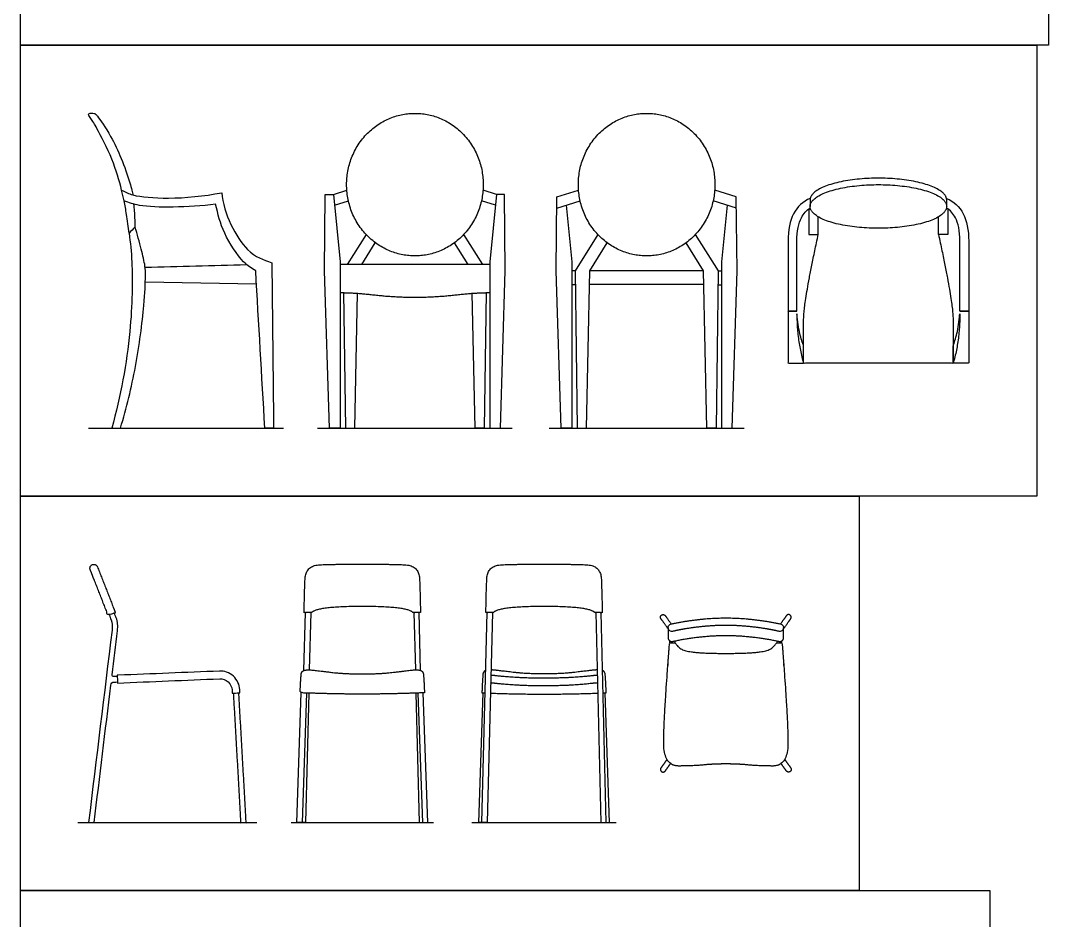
# Model space of a CAD drawing. Header units: millimetres. Extents: x 0 to 12.5, y -0.3 to 20.
# Drawn here: x 7.175 to 10.245, y 2.801 to 5.488 of the extents above; entities that cross this region are included whole.
import ezdxf

# ---------------------------------------------------------------- set-up
doc = ezdxf.new("R2010")
doc.units = ezdxf.units.MM
for name, color, linetype, true_color in [('AG-DIAGRAM', 7, 'Continuous', 0xfecc66), ('AG-FURNITURE', 7, 'Continuous', 0x66ccff), ('X-VPRT', 6, 'Continuous', 0xff00ff)]:
    doc.layers.add(name, color=color, linetype=linetype, true_color=true_color)

msp = doc.modelspace()

# ---------------------------------------------------------------- linework, layer by layer
at = {"layer": 'AG-DIAGRAM'}
for points in [[(7.3778, 4.2709), (7.9599, 4.2709)], [(8.0616, 4.2709), (8.6435, 4.2709)], [(8.7538, 4.2709), (9.3356, 4.2709)], [(7.3457, 3.093), (7.8799, 3.093)], [(7.9827, 3.093), (8.4081, 3.093)], [(8.5228, 3.093), (8.9538, 3.093)]]:
    msp.add_lwpolyline(points, dxfattribs=at)
at = {"layer": 'AG-FURNITURE'}
for points in [[(8.1089, 4.9687), (8.1491, 4.9817)], [(8.5962, 4.9687), (8.556, 4.9817)], [(8.8043, 4.936), (8.8211, 4.7668), (8.8211, 4.2709), (8.7895, 4.2709), (8.7748, 4.7408), (8.7769, 4.961), (8.8413, 4.9817)], [(9.2851, 4.936), (9.2683, 4.7668), (9.2683, 4.2709), (9.2999, 4.2709), (9.3146, 4.7408), (9.3125, 4.961), (9.2481, 4.9817)], [(8.1121, 4.936), (8.1539, 4.9494)], [(8.593, 4.936), (8.5512, 4.9494)], [(8.7766, 4.9271), (8.846, 4.9494)], [(9.3128, 4.9271), (9.2434, 4.9494)], [(9.5296, 4.9253), (9.5296, 4.8488), (9.5573, 4.8488), (9.5573, 4.9017)], [(9.9441, 4.9253), (9.9441, 4.8488), (9.9165, 4.8488), (9.9165, 4.9017)], [(8.2071, 4.8486), (8.1503, 4.7592)], [(8.1939, 4.7592), (8.2343, 4.8244)], [(8.5112, 4.7592), (8.4708, 4.8244)], [(8.498, 4.8486), (8.5548, 4.7592)], [(8.8993, 4.8486), (8.8308, 4.7408), (8.8374, 4.2709), (8.8651, 4.2709), (8.8747, 4.7408), (8.9265, 4.8244)], [(9.1901, 4.8486), (9.2586, 4.7408), (9.252, 4.2709), (9.2243, 4.2709), (9.2147, 4.7408), (9.163, 4.8244)], [(8.5761, 4.7592), (8.3526, 4.7592), (8.129, 4.7592)], [(8.8308, 4.7408), (8.8211, 4.7408)], [(9.2147, 4.7408), (9.0447, 4.7408), (8.8747, 4.7408)], [(9.2586, 4.7408), (9.2683, 4.7408)], [(7.5473, 4.7073), (7.8793, 4.7016)], [(8.8314, 4.6985), (8.8211, 4.6983)], [(9.2156, 4.6991), (9.0447, 4.6991), (8.8738, 4.6991)], [(9.258, 4.6985), (9.2683, 4.6983)], [(8.1396, 4.6752), (8.1453, 4.2709), (8.173, 4.2709), (8.1811, 4.6733)], [(8.5655, 4.6752), (8.5598, 4.2709), (8.5322, 4.2709), (8.524, 4.6733)], [(8.0211, 3.5471), (8.0253, 3.7196)], [(8.0412, 3.7196), (8.037, 3.5486)], [(8.3496, 3.7196), (8.3538, 3.5486)], [(8.3697, 3.5471), (8.3654, 3.7196)], [(8.5841, 3.7196), (8.5686, 3.093), (8.5527, 3.093), (8.5683, 3.7196)], [(8.8925, 3.7196), (8.908, 3.093), (8.9239, 3.093), (8.9084, 3.7196)], [(9.1143, 3.6293), (9.1135, 3.6355)], [(9.1286, 3.6352), (9.1293, 3.6293)], [(9.4339, 3.6352), (9.4332, 3.6293)], [(9.4481, 3.6293), (9.4489, 3.6355)], [(8.029, 3.4796), (8.016, 3.093), (8.0001, 3.093), (8.0132, 3.4802)], [(8.0353, 3.4793), (8.0257, 3.093), (8.016, 3.093)], [(8.3555, 3.4793), (8.3651, 3.093), (8.3748, 3.093)], [(8.3617, 3.4796), (8.3748, 3.093), (8.3907, 3.093), (8.3776, 3.4802)], [(8.5589, 3.093), (8.5431, 3.093), (8.5561, 3.4802)], [(8.9177, 3.093), (8.9336, 3.093), (8.9205, 3.4802)]]:
    msp.add_lwpolyline(points, dxfattribs=at)
for points in [[(8.0848, 4.9687), (8.1089, 4.9687), (8.129, 4.7668), (8.129, 4.2709), (8.0974, 4.2709), (8.0827, 4.7408)], [(8.6203, 4.9687), (8.5962, 4.9687), (8.5761, 4.7668), (8.5761, 4.2709), (8.6078, 4.2709), (8.6224, 4.7408)]]:
    msp.add_lwpolyline(points, close=True, dxfattribs=at)
for points, degree, knots in [([(7.4765, 4.9817), (7.4693, 5.0102), (7.4522, 5.0713), (7.4042, 5.1643), (7.387, 5.1929), (7.3762, 5.2062), (7.3794, 5.211), (7.3854, 5.2106), (7.3947, 5.211), (7.399, 5.2088), (7.4065, 5.199), (7.4513, 5.1374), (7.4929, 5.0356), (7.5094, 4.9728), (7.5103, 4.9669)], 3, [0, 0, 0, 0, 0.570011, 1.14361, 1.476651, 1.689117, 1.810567, 1.953821, 2.127574, 2.245011, 2.41401, 2.917968, 3.636416, 3.861114, 3.861114, 3.861114, 3.861114]), ([(7.9253, 4.7645), (7.8993, 4.7734), (7.8421, 4.7913), (7.7805, 4.9117), (7.7757, 4.9736), (7.7214, 4.9632), (7.6223, 4.9537), (7.5108, 4.9625), (7.4885, 4.9751), (7.4765, 4.9817), (7.4789, 4.9709), (7.4814, 4.9602), (7.4839, 4.9494), (7.4988, 4.9438), (7.5305, 4.932), (7.6344, 4.9291), (7.7153, 4.9337), (7.7574, 4.9393), (7.764, 4.9092), (7.7772, 4.8553), (7.8366, 4.7638), (7.8641, 4.7483), (7.877, 4.7408), (7.8861, 4.5842), (7.8951, 4.4276), (7.9042, 4.2709), (7.9129, 4.2709), (7.9216, 4.2709), (7.9303, 4.2709), (7.9286, 4.4355), (7.927, 4.6), (7.9253, 4.7645)], 3, [1.705101, 1.705101, 1.705101, 1.705101, 2.225427, 3.007083, 3.007083, 3.007083, 3.728164, 4.324974, 4.661163, 4.661163, 4.661163, 4.99066, 4.99066, 4.99066, 5.387206, 5.961967, 6.608178, 6.608178, 6.608178, 7.158991, 7.731968, 8.115203, 8.115203, 8.115203, 9.659453, 9.659453, 9.659453, 9.745018, 9.745018, 9.745018, 11.364554, 11.364554, 11.364554, 11.364554]), ([(7.4987, 4.8528), (7.4967, 4.8714), (7.4916, 4.9086), (7.4866, 4.9358), (7.4839, 4.9494)], 3, [0, 0, 0, 0, 0.4296331, 0.7989179, 0.7989179, 0.7989179, 0.7989179]), ([(9.5334, 4.9568), (9.4891, 4.9385), (9.467, 4.8958), (9.467, 4.829), (9.467, 4.7592), (9.467, 4.6895), (9.467, 4.6198), (9.4757, 4.6198), (9.4844, 4.6198), (9.4932, 4.6198), (9.4932, 4.6895), (9.4932, 4.7592), (9.4932, 4.829), (9.4932, 4.8595), (9.4984, 4.8827), (9.5068, 4.899), (9.5135, 4.9119), (9.5219, 4.921), (9.5334, 4.9277)], 3, [-0.518313, -0.518313, -0.518313, -0.518313, 0, 0, 0, 0.686461, 0.686461, 0.686461, 0.772433, 0.772433, 0.772433, 1.458894, 1.458894, 1.458894, 1.710978, 1.710978, 1.710978, 1.909548, 1.909548, 1.909548, 1.909548]), ([(9.9403, 4.9568), (9.9846, 4.9385), (10.0067, 4.8958), (10.0067, 4.829), (10.0067, 4.7592), (10.0067, 4.6895), (10.0067, 4.6198), (9.998, 4.6198), (9.9893, 4.6198), (9.9805, 4.6198), (9.9805, 4.6895), (9.9805, 4.7592), (9.9805, 4.829), (9.9805, 4.8595), (9.9754, 4.8827), (9.9669, 4.899), (9.9602, 4.9119), (9.9518, 4.921), (9.9403, 4.9277)], 3, [-0.518313, -0.518313, -0.518313, -0.518313, 0, 0, 0, 0.686461, 0.686461, 0.686461, 0.772433, 0.772433, 0.772433, 1.458894, 1.458894, 1.458894, 1.710978, 1.710978, 1.710978, 1.909548, 1.909548, 1.909548, 1.909548]), ([(7.5167, 4.8717), (7.5168, 4.8806), (7.5168, 4.8985), (7.5148, 4.9259), (7.5131, 4.9395)], 3, [0, 0, 0, 0, 0.2966699, 0.6640344, 0.6640344, 0.6640344, 0.6640344]), ([(7.4471, 4.2709), (7.4736, 4.3651), (7.5074, 4.5489), (7.51, 4.7623), (7.5026, 4.8238), (7.4987, 4.8528), (7.5047, 4.8591), (7.5107, 4.8654), (7.5167, 4.8717), (7.5234, 4.8495), (7.5346, 4.8066), (7.5476, 4.7548), (7.5482, 4.7222), (7.544, 4.6295), (7.5208, 4.4502), (7.4912, 4.3314), (7.4731, 4.2709), (7.4645, 4.2709), (7.4558, 4.2709), (7.4471, 4.2709)], 3, [0, 0, 0, 0, 0.981086, 1.803842, 2.339943, 2.339943, 2.339943, 2.632429, 2.632429, 2.632429, 3.10947, 3.51927, 3.836817, 4.37188, 5.148692, 5.936589, 5.936589, 5.936589, 6.021963, 6.021963, 6.021963, 6.021963]), ([(9.9165, 4.8488), (9.951, 4.6882), (9.9604, 4.6026), (9.9604, 4.5824), (9.9604, 4.5235), (9.9604, 4.4646), (9.8486, 4.4646), (9.7369, 4.4646), (9.6251, 4.4646), (9.5133, 4.4646), (9.5133, 4.5235), (9.5133, 4.5824), (9.5133, 4.6026), (9.5227, 4.6882), (9.5573, 4.8488)], 2, [-8.415568, -8.415568, -8.415568, -7.991016, -7.794259, -7.794259, -7.407751, -7.407751, -6.407751, -6.407751, -5.407751, -5.407751, -5.021243, -5.021243, -4.824485, -4.399934, -4.399934, -4.399934]), ([(8.129, 4.6753), (8.1726, 4.6753), (8.2906, 4.6617), (8.3526, 4.6617), (8.4145, 4.6617), (8.5325, 4.6753), (8.5761, 4.6753)], 2, [0, 0, 0, 0.368427, 0.736853, 0.736853, 1.10528, 1.473707, 1.473707, 1.473707]), ([(9.467, 4.6198), (9.4801, 4.6198), (9.4932, 4.6198), (9.4801, 4.6198), (9.467, 4.6198), (9.467, 4.5422), (9.467, 4.4646), (9.4901, 4.4646), (9.5133, 4.4646), (9.5133, 4.4915), (9.5133, 4.5185), (9.4988, 4.5499), (9.4932, 4.6198), (9.493, 4.5337), (9.5133, 4.4646)], 2, [0.978671, 0.978671, 0.978671, 1.064643, 1.064643, 1.150615, 1.150615, 3.245044, 3.245044, 3.396957, 3.396957, 4.553017, 4.553017, 4.892256, 4.892256, 5.407751, 5.407751, 5.407751]), ([(10.0067, 4.6198), (9.9936, 4.6198), (9.9805, 4.6198), (9.9936, 4.6198), (10.0067, 4.6198), (10.0067, 4.5422), (10.0067, 4.4646), (9.9836, 4.4646), (9.9604, 4.4646), (9.9604, 4.4915), (9.9604, 4.5185), (9.9749, 4.5499), (9.9805, 4.6198), (9.9807, 4.5337), (9.9604, 4.4646)], 2, [0.978671, 0.978671, 0.978671, 1.064643, 1.064643, 1.150615, 1.150615, 3.245044, 3.245044, 3.396957, 3.396957, 4.553017, 4.553017, 4.892256, 4.892256, 5.407751, 5.407751, 5.407751]), ([(8.1954, 3.8645), (8.1129, 3.8645), (8.0261, 3.8608), (8.0226, 3.7798), (8.0217, 3.7196), (8.0329, 3.7196), (8.044, 3.7196), (8.0592, 3.7381), (8.1954, 3.7381), (8.3316, 3.7381), (8.3468, 3.7196), (8.3579, 3.7196), (8.3691, 3.7196), (8.3682, 3.7798), (8.3646, 3.8608), (8.2779, 3.8645), (8.1954, 3.8645)], 2, [0, 0, 0, 0.337354, 0.674708, 1.012062, 1.012062, 1.085205, 1.085205, 1.600481, 1.600481, 2.115758, 2.115758, 2.1889, 2.1889, 2.526254, 2.863608, 3.200962, 3.200962, 3.200962]), ([(8.7383, 3.8645), (8.6558, 3.8645), (8.5691, 3.8608), (8.5655, 3.7798), (8.5646, 3.7196), (8.5758, 3.7196), (8.5869, 3.7196), (8.6021, 3.7381), (8.7383, 3.7381), (8.8745, 3.7381), (8.8897, 3.7196), (8.9009, 3.7196), (8.912, 3.7196), (8.9111, 3.7798), (8.9076, 3.8608), (8.8208, 3.8645), (8.7383, 3.8645)], 2, [0, 0, 0, 0.337354, 0.674708, 1.012062, 1.012062, 1.085205, 1.085205, 1.600481, 1.600481, 2.115758, 2.115758, 2.1889, 2.1889, 2.526254, 2.863608, 3.200962, 3.200962, 3.200962]), ([(7.4635, 3.5292), (7.46, 3.5291), (7.4565, 3.529), (7.453, 3.5288), (7.4493, 3.5287), (7.4477, 3.5305), (7.4482, 3.5342), (7.4535, 3.5779), (7.4588, 3.6216), (7.4641, 3.6654), (7.4659, 3.6799), (7.4648, 3.6928), (7.4604, 3.704), (7.4586, 3.7088), (7.4567, 3.7136), (7.4548, 3.7184)], 3, [5.2336688, 5.2336688, 5.2336688, 5.2336688, 5.2677641, 5.2677641, 5.2677641, 5.3044089, 5.3044089, 5.3044089, 5.5883916, 5.5883916, 5.5883916, 5.7396286, 5.7396286, 5.7396286, 5.8463022, 5.8463022, 5.8463022, 5.8463022]), ([(7.4394, 3.7124), (7.4413, 3.7076), (7.4432, 3.7028), (7.4451, 3.698), (7.4482, 3.69), (7.4493, 3.6799), (7.4478, 3.6674), (7.4245, 3.4762), (7.4012, 3.2851), (7.3778, 3.093), (7.3834, 3.093), (7.3889, 3.093), (7.3945, 3.093), (7.4111, 3.2297), (7.4278, 3.3665), (7.4444, 3.5032), (7.4451, 3.509), (7.4484, 3.5121), (7.4541, 3.5123), (7.4575, 3.5125), (7.4608, 3.5126), (7.4641, 3.5127)], 3, [8.043725, 8.043725, 8.043725, 8.043725, 8.150398, 8.150398, 8.150398, 8.301635, 8.301635, 8.301635, 9.542888, 9.542888, 9.542888, 9.597482, 9.597482, 9.597482, 10.485466, 10.485466, 10.485466, 10.542904, 10.542904, 10.542904, 10.575563, 10.575563, 10.575563, 10.575563]), ([(9.2812, 3.598), (9.2069, 3.598), (9.1398, 3.6085), (9.1307, 3.6293), (9.1219, 3.6293), (9.1132, 3.6293), (9.0956, 3.4037), (9.0956, 3.2617), (9.1836, 3.2617), (9.2448, 3.2678), (9.2812, 3.2678), (9.3177, 3.2678), (9.3789, 3.2617), (9.4669, 3.2617), (9.4669, 3.4037), (9.4493, 3.6293), (9.4405, 3.6293), (9.4318, 3.6293), (9.4227, 3.6085), (9.3556, 3.598), (9.2812, 3.598)], 2, [0, 0, 0, 0.220883, 0.441767, 0.441767, 0.49912, 0.49912, 0.954461, 1.409801, 1.865141, 2.320481, 2.320481, 2.775821, 3.231161, 3.686501, 4.141841, 4.141841, 4.199195, 4.199195, 4.420078, 4.640961, 4.640961, 4.640961]), ([(7.4666, 3.5327), (7.5672, 3.5368), (7.6678, 3.541), (7.7685, 3.5451), (7.7757, 3.5454), (7.791, 3.5432), (7.8113, 3.5312), (7.8252, 3.5122), (7.8289, 3.4972), (7.8293, 3.49), (7.8295, 3.4868), (7.8297, 3.4836), (7.8299, 3.4804), (7.8288, 3.4803), (7.8277, 3.4802), (7.8266, 3.4802), (7.82, 3.4798), (7.8134, 3.4794), (7.8068, 3.479), (7.8068, 3.4801), (7.8067, 3.4812), (7.8066, 3.4823), (7.8065, 3.4844), (7.8064, 3.4865), (7.8063, 3.4887), (7.8058, 3.4969), (7.8019, 3.5064), (7.7947, 3.5129), (7.7875, 3.5194), (7.7777, 3.5224), (7.7694, 3.5221), (7.6677, 3.5179), (7.566, 3.5137), (7.4643, 3.5095), (7.464, 3.5171), (7.4636, 3.5248), (7.4633, 3.5325), (7.4644, 3.5326), (7.4655, 3.5326), (7.4666, 3.5327)], 3, [0, 0, 0, 0, 0.988651, 0.988651, 0.988651, 1.060404, 1.13802, 1.215636, 1.28739, 1.28739, 1.28739, 1.319168, 1.319168, 1.319168, 1.329945, 1.329945, 1.329945, 1.384374, 1.384374, 1.384374, 1.395152, 1.395152, 1.395152, 1.416153, 1.416153, 1.416153, 1.537122, 1.537122, 1.537122, 1.65809, 1.65809, 1.65809, 2.657519, 2.657519, 2.657519, 2.722725, 2.722725, 2.722725, 2.733503, 2.733503, 2.733503, 2.733503]), ([(8.381, 3.4804), (8.3802, 3.5083), (8.3782, 3.5331), (8.3778, 3.5455), (8.3575, 3.5498), (8.3186, 3.545), (8.2466, 3.5367), (8.1954, 3.5367), (8.1442, 3.5367), (8.0722, 3.545), (8.0332, 3.5498), (8.013, 3.5455), (8.0126, 3.5331), (8.0106, 3.5083), (8.0098, 3.4804), (8.1026, 3.4764), (8.1954, 3.4764), (8.2882, 3.4764), (8.381, 3.4804)], 2, [0, 0, 0, 0.18378, 0.18378, 0.345104, 0.506429, 0.667754, 0.829079, 0.829079, 0.990404, 1.151729, 1.313053, 1.474378, 1.474378, 1.658158, 1.658158, 2.26719, 2.26719, 2.876222, 2.876222, 2.876222]), ([(8.564, 3.5471), (8.5559, 3.5442), (8.5556, 3.5331), (8.5535, 3.5083), (8.5527, 3.4804), (8.5575, 3.4801), (8.5623, 3.48)], 2, [4.2065117, 4.2065117, 4.2065117, 4.3506002, 4.3506002, 4.5343798, 4.5343798, 4.5660081, 4.5660081, 4.5660081]), ([(8.8971, 3.5325), (8.8907, 3.5322), (8.8631, 3.5289), (8.7899, 3.5239), (8.7379, 3.5239), (8.6859, 3.5239), (8.6127, 3.5289), (8.5856, 3.5322), (8.5795, 3.5324)], 2, [3.3182478, 3.3182478, 3.3182478, 3.3826512, 3.543976, 3.7053009, 3.7053009, 3.8666257, 4.0279506, 4.0883616, 4.0883616, 4.0883616]), ([(8.8967, 3.5486), (8.8898, 3.5484), (8.8615, 3.545), (8.7895, 3.5367), (8.7383, 3.5367), (8.6871, 3.5367), (8.6151, 3.545), (8.5868, 3.5484), (8.5799, 3.5486)], 2, [3.3095385, 3.3095385, 3.3095385, 3.3826512, 3.543976, 3.7053009, 3.7053009, 3.8666257, 4.0279506, 4.1010632, 4.1010632, 4.1010632]), ([(8.9143, 3.48), (8.9191, 3.4801), (8.9239, 3.4804), (8.9231, 3.5083), (8.9211, 3.5331), (8.9208, 3.5442), (8.9126, 3.5471)], 2, [2.8445937, 2.8445937, 2.8445937, 2.8762219, 2.8762219, 3.0600015, 3.0600015, 3.20409, 3.20409, 3.20409]), ([(8.8977, 3.5096), (8.8911, 3.5094), (8.8631, 3.506), (8.7899, 3.501), (8.7379, 3.501), (8.6859, 3.501), (8.6127, 3.506), (8.5852, 3.5093), (8.5789, 3.5096)], 2, [3.3153676, 3.3153676, 3.3153676, 3.3826512, 3.543976, 3.7053009, 3.7053009, 3.8666257, 4.0279506, 4.0911992, 4.0911992, 4.0911992]), ([(7.8101, 3.4792), (7.8211, 3.2859), (7.8321, 3.093), (7.8403, 3.093), (7.8486, 3.093), (7.8376, 3.2868), (7.8266, 3.4802)], 2, [1.357811, 1.357811, 1.357811, 2.634786, 2.634786, 2.68898, 2.68898, 3.965956, 3.965956, 3.965956]), ([(8.5782, 3.4793), (8.6583, 3.4764), (8.7383, 3.4764), (8.8184, 3.4764), (8.8984, 3.4793)], 2, [1.741836, 1.741836, 1.741836, 2.26719, 2.26719, 2.792544, 2.792544, 2.792544])]:
    msp.add_open_spline(points, degree=degree, knots=knots, dxfattribs=at)
for points, weights, degree, knots in [([(8.5566, 4.9979), (8.5566, 5.2107), (8.3526, 5.2107), (8.1485, 5.2107), (8.1485, 4.9979), (8.1485, 4.785), (8.3526, 4.785), (8.5566, 4.785), (8.5566, 4.9979)], [1, 0.707106781187, 1, 0.707106781187, 1, 0.707106781187, 1, 0.707106781187, 1], 2, [0, 0, 0, 1.097044, 1.097044, 2.194088, 2.194088, 3.291131, 3.291131, 4.388175, 4.388175, 4.388175]), ([(9.2487, 4.9979), (9.2487, 5.2107), (9.0447, 5.2107), (8.8407, 5.2107), (8.8407, 4.9979), (8.8407, 4.785), (9.0447, 4.785), (9.2487, 4.785), (9.2487, 4.9979)], [1, 0.707106781187, 1, 0.707106781187, 1, 0.707106781187, 1, 0.707106781187, 1], 2, [0, 0, 0, 1.097044, 1.097044, 2.194088, 2.194088, 3.291131, 3.291131, 4.388175, 4.388175, 4.388175]), ([(9.9409, 4.9326), (9.9409, 4.9422), (9.9409, 4.9519), (9.9409, 5.0171), (9.7369, 5.0171), (9.5328, 5.0171), (9.5328, 4.9519), (9.5328, 4.9422), (9.5328, 4.9326)], [1, 1, 1, 0.707106781187, 1, 0.707106781187, 1, 1, 1], 2, [0, 0, 0, 0.063238, 0.063238, 1.160281, 1.160281, 2.257325, 2.257325, 2.320563, 2.320563, 2.320563]), ([(9.9409, 4.9326), (9.9409, 4.9978), (9.7369, 4.9978), (9.5328, 4.9978), (9.5328, 4.9326), (9.5328, 4.8674), (9.7369, 4.8674), (9.9409, 4.8674), (9.9409, 4.9326)], [1, 0.707106781187, 1, 0.707106781187, 1, 0.707106781187, 1, 0.707106781187, 1], 2, [0, 0, 0, 1.097044, 1.097044, 2.194088, 2.194088, 3.291131, 3.291131, 4.388175, 4.388175, 4.388175]), ([(7.4041, 3.8566), (7.3999, 3.8673), (7.3892, 3.8631), (7.3784, 3.8589), (7.3827, 3.8481), (7.4095, 3.7797), (7.4364, 3.7112), (7.4471, 3.7154), (7.4579, 3.7196), (7.431, 3.7881), (7.4041, 3.8566)], [1, 0.707106781186, 1, 0.707106781187, 1, 1, 1, 1, 1, 1, 1], 2, [0.927227, 0.927227, 0.927227, 0.986721, 0.986721, 1.046214, 1.046214, 1.973441, 1.973441, 2.027635, 2.027635, 2.954862, 2.954862, 2.954862]), ([(9.1087, 3.6716), (9.0939, 3.6924), (9.0875, 3.7013), (9.0828, 3.7078), (9.0893, 3.7124), (9.0958, 3.7171), (9.1004, 3.7106), (9.1056, 3.7033), (9.1182, 3.6857)], [1, 1, 1, 0.707106781187, 1, 0.707106781187, 1, 1, 1], 2, [0.3518389, 0.3518389, 0.3518389, 0.4242784, 0.4242784, 0.4652078, 0.4652078, 0.5061372, 0.5061372, 0.5650675, 0.5650675, 0.5650675]), ([(9.2812, 3.7039), (9.2273, 3.7039), (9.1699, 3.6972), (9.1175, 3.6856), (9.1111, 3.6842), (9.1076, 3.6787), (9.109, 3.6723), (9.1104, 3.666), (9.1159, 3.6625), (9.1222, 3.6638), (9.1733, 3.6752), (9.2291, 3.6816), (9.2812, 3.6816), (9.3334, 3.6816), (9.3892, 3.6752), (9.4402, 3.6638), (9.4466, 3.6625), (9.4521, 3.666), (9.4535, 3.6723), (9.4549, 3.6787), (9.4514, 3.6842), (9.445, 3.6856), (9.3926, 3.6972), (9.3352, 3.7039), (9.2812, 3.7039)], [1, 1, 1, 1, 0.804737854124, 0.804737854124, 1, 0.804737854124, 0.804737854124, 1, 1, 1, 1, 1, 1, 1, 0.804737854124, 0.804737854124, 1, 0.804737854124, 0.804737854124, 1, 1, 1, 1], 3, [0, 0, 0, 0, 0.295626, 0.295626, 0.295626, 0.352894, 0.352894, 0.352894, 0.410163, 0.410163, 0.410163, 0.979999, 0.979999, 0.979999, 1.549836, 1.549836, 1.549836, 1.607104, 1.607104, 1.607104, 1.664373, 1.664373, 1.664373, 1.959999, 1.959999, 1.959999, 1.959999]), ([(9.4537, 3.6716), (9.4675, 3.6908), (9.475, 3.7013), (9.4796, 3.7078), (9.4732, 3.7124), (9.4667, 3.7171), (9.4621, 3.7106), (9.4559, 3.702), (9.4443, 3.6857)], [1, 1, 1, 0.707106781187, 1, 0.707106781187, 1, 1, 1], 2, [0.33919, 0.33919, 0.33919, 0.4242784, 0.4242784, 0.4652078, 0.4652078, 0.5061372, 0.5061372, 0.575753, 0.575753, 0.575753]), ([(9.1087, 3.6747), (9.1087, 3.6647), (9.1087, 3.6547), (9.1087, 3.6446), (9.1087, 3.6438), (9.1088, 3.643), (9.109, 3.6423), (9.1104, 3.6359), (9.1159, 3.6324), (9.1222, 3.6338), (9.1733, 3.6451), (9.2291, 3.6516), (9.2812, 3.6516), (9.3334, 3.6516), (9.3892, 3.6451), (9.4402, 3.6338), (9.4466, 3.6324), (9.4521, 3.6359), (9.4535, 3.6423), (9.4536, 3.643), (9.4537, 3.6438), (9.4537, 3.6446), (9.4537, 3.6547), (9.4537, 3.6647), (9.4537, 3.6747)], [1, 1, 1, 1, 1.02185740371, 1.04825960207, 1.07920659508, 0.868478399485, 0.868478399485, 1.07920659508, 1.07920659508, 1.07920659508, 1.07920659508, 1.07920659508, 1.07920659508, 1.07920659508, 0.868478399485, 0.868478399485, 1.07920659508, 1.04825960208, 1.02185740372, 1.00000000001, 1.00000000001, 1.00000000001, 1.00000000001], 3, [0, 0, 0, 0, 0.09861, 0.09861, 0.09861, 0.107021, 0.107021, 0.107021, 0.164289, 0.164289, 0.164289, 0.734126, 0.734126, 0.734126, 1.303962, 1.303962, 1.303962, 1.361231, 1.361231, 1.361231, 1.369641, 1.369641, 1.369641, 1.468251, 1.468251, 1.468251, 1.468251]), ([(9.1055, 3.2813), (9.0965, 3.2688), (9.0875, 3.2562), (9.0828, 3.2497), (9.0893, 3.2451), (9.0958, 3.2405), (9.1004, 3.2469), (9.1082, 3.2579), (9.1161, 3.2688)], [1, 1, 1, 0.707106781187, 1, 0.707106781187, 1, 1, 1], 2, [0.3227668, 0.3227668, 0.3227668, 0.4242784, 0.4242784, 0.4652078, 0.4652078, 0.5061372, 0.5061372, 0.5945533, 0.5945533, 0.5945533]), ([(9.457, 3.2813), (9.466, 3.2688), (9.475, 3.2562), (9.4796, 3.2497), (9.4732, 3.2451), (9.4667, 3.2405), (9.4621, 3.2469), (9.4543, 3.2579), (9.4464, 3.2688)], [1, 1, 1, 0.707106781187, 1, 0.707106781187, 1, 1, 1], 2, [0.3227668, 0.3227668, 0.3227668, 0.4242784, 0.4242784, 0.4652078, 0.4652078, 0.5061372, 0.5061372, 0.5945533, 0.5945533, 0.5945533])]:
    msp.add_rational_spline(points, weights, degree=degree, knots=knots, dxfattribs=at)
msp.add_open_spline([(7.5467, 4.7513), (7.6476, 4.7539), (7.7485, 4.7566), (7.8494, 4.7592)], degree=3, dxfattribs=at)
at = {"layer": 'X-VPRT'}
for points in [[(7.1746, 6.6395), (10.2449, 6.6395), (10.2449, 5.4139), (7.1746, 5.4139)], [(7.1746, 5.4139), (10.2099, 5.4139), (10.2099, 4.0677), (7.1746, 4.0677)], [(7.1746, 4.0677), (9.6797, 4.0677), (9.6797, 2.8898), (7.1746, 2.8898)], [(7.1746, 2.8898), (10.0702, 2.8898), (10.0702, 1.6706), (7.1746, 1.6706)]]:
    msp.add_lwpolyline(points, close=True, dxfattribs=at)

doc.saveas('drawing.dxf')
